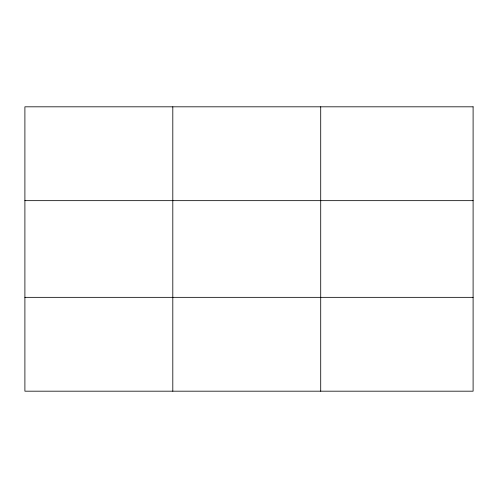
<?xml version="1.0" encoding="UTF-8"?>
<svg xmlns="http://www.w3.org/2000/svg" width="498" height="498" viewBox="0 0 498 498"><rect width="100%" height="100%" fill="white"/><g stroke="black" fill="none" stroke-linecap="round" stroke-linejoin="round"><path stroke-width="0.75" d="M172.806 106.815L172.806 391.185M320.712 106.815L320.712 391.185M24.9 200.657L473.1 200.657M24.9 297.343L473.1 297.343M473.1 106.815L473.1 391.185L24.9 391.185L24.9 106.815L473.1 106.815"/></g></svg>
